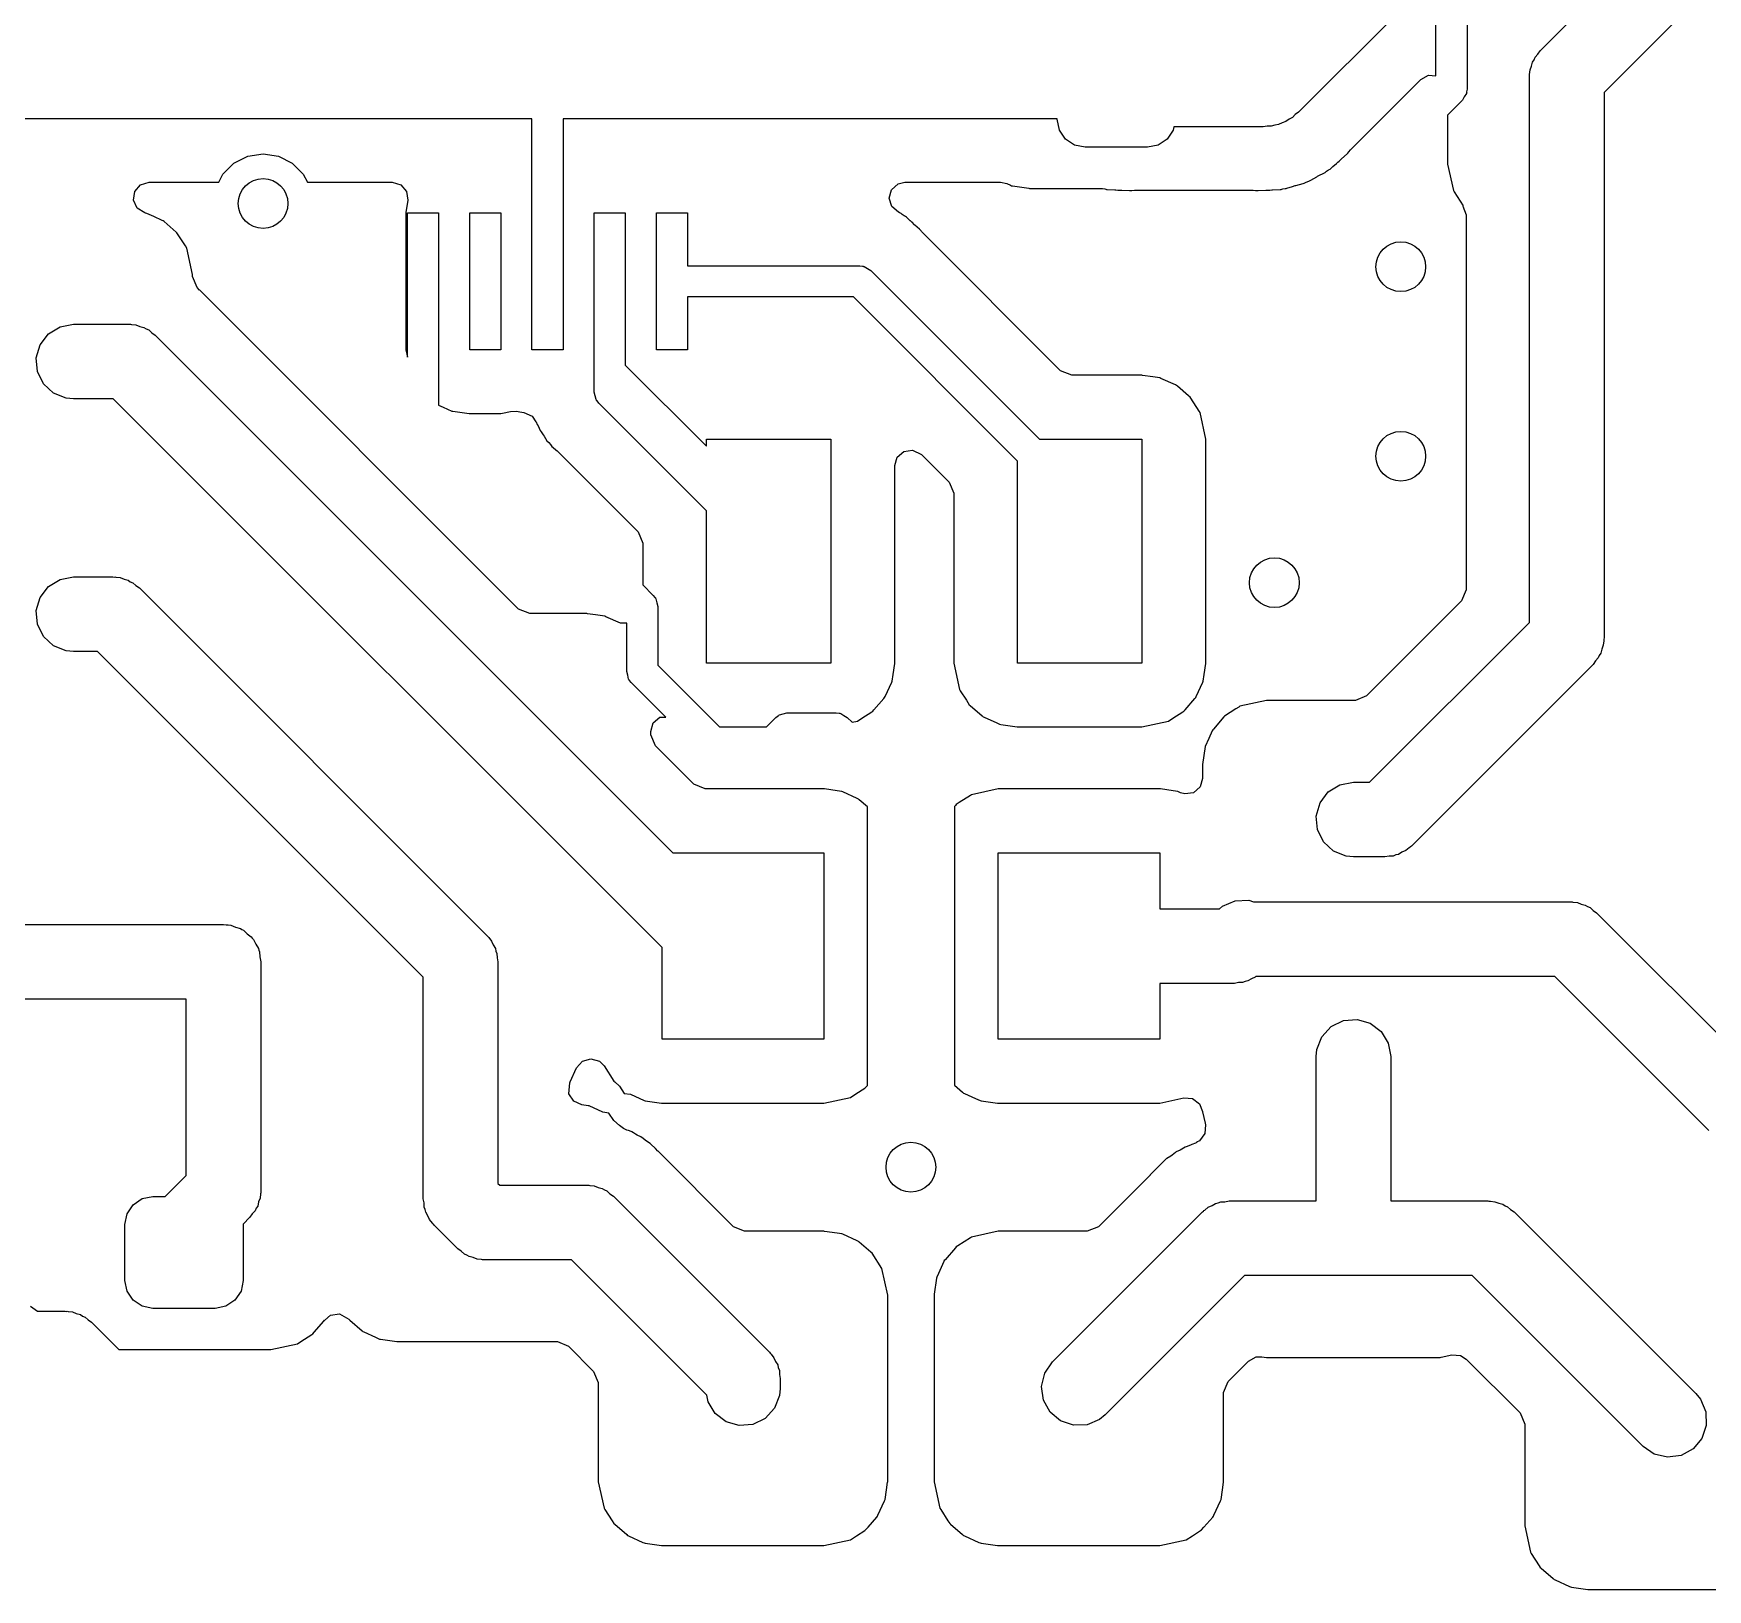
# Model space of a CAD drawing. Extents: x 0.02 to 3.58, y -2.35 to 1.97.
# Drawn here: x 2.687 to 3.217, y 0.441 to 0.934 of the extents above; entities that cross this region are included whole.
import ezdxf

# ---------------------------------------------------------------- set-up
doc = ezdxf.new("R2010")
doc.units = 0
doc.header["$MEASUREMENT"] = 0
doc.layers.add('BLACK', color=7, linetype='CONTINUOUS')

msp = doc.modelspace()

# ---------------------------------------------------------------- linework, layer by layer
at = {"layer": 'BLACK', "linetype": 'CONTINUOUS'}
for p, q in [((3.16415, 0.928352), (3.26415, 1.02835)), ((3.27739, 1.00819), (3.18431, 0.915108)), ((3.13112, 0.920428), (3.13112, 0.953544)), ((3.14096, 0.951505), (3.14096, 0.916201)), ((3.11864, 0.939868), (3.08763, 0.908864)), ((3.16252, 0.926311), (3.16341, 0.927272)), ((3.16341, 0.927272), (3.16415, 0.928352)), ((3.16078, 0.920882), (3.16091, 0.922294)), ((3.16091, 0.922294), (3.1614, 0.923511)), ((3.1614, 0.923511), (3.1617, 0.924785)), ((3.1617, 0.924785), (3.16219, 0.925503)), ((3.16219, 0.925503), (3.16252, 0.926311)), ((3.10405, 0.896974), (3.12633, 0.919256)), ((3.12633, 0.919256), (3.12879, 0.920595)), ((3.12879, 0.920595), (3.13112, 0.920428)), ((3.16069, 0.92), (3.16073, 0.920396)), ((3.16069, 0.747392), (3.16069, 0.92)), ((3.1607, 0.920577), (3.16078, 0.920882)), ((3.16073, 0.920396), (3.1607, 0.920577)), ((3.13952, 0.912721), (3.1348, 0.908001)), ((3.1401, 0.913785), (3.13952, 0.912721)), ((3.14076, 0.914803), (3.1401, 0.913785)), ((3.1408, 0.915055), (3.14076, 0.914803)), ((3.14085, 0.915153), (3.1408, 0.915055)), ((3.14096, 0.916201), (3.14084, 0.915334)), ((3.14084, 0.915334), (3.14085, 0.915153)), ((3.18431, 0.915108), (3.18431, 0.7425)), ((2.84508, 0.906752), (2.67902, 0.906752)), ((2.84508, 0.833701), (2.84508, 0.906752)), ((3.0113, 0.906752), (2.85492, 0.906752)), ((2.85492, 0.906752), (2.85492, 0.833701)), ((3.0113, 0.906654), (3.0113, 0.906752)), ((3.01197, 0.903264), (3.0113, 0.906654)), ((3.08365, 0.905968), (3.08247, 0.905585)), ((3.08465, 0.906697), (3.08365, 0.905968)), ((3.08575, 0.90726), (3.08465, 0.906697)), ((3.08663, 0.908136), (3.08575, 0.90726)), ((3.08763, 0.908864), (3.08663, 0.908136)), ((3.1348, 0.908001), (3.1348, 0.8925)), ((3.01389, 0.90039), (3.01197, 0.903264)), ((3.04803, 0.903264), (3.04611, 0.90039)), ((3.04822, 0.904252), (3.04803, 0.903264)), ((3.0765, 0.904252), (3.04822, 0.904252)), ((3.07772, 0.904446), (3.0765, 0.904252)), ((3.07896, 0.904446), (3.07772, 0.904446)), ((3.08014, 0.904829), (3.07896, 0.904446)), ((3.08136, 0.905023), (3.08014, 0.904829)), ((3.08247, 0.905585), (3.08136, 0.905023)), ((2.75513, 0.894977), (2.76, 0.895748)), ((2.76, 0.895748), (2.76487, 0.894977)), ((3.01677, 0.89847), (3.01389, 0.90039)), ((3.02016, 0.897795), (3.01677, 0.89847)), ((3.03984, 0.897795), (3.02016, 0.897795)), ((3.04323, 0.89847), (3.03984, 0.897795)), ((3.04611, 0.90039), (3.04323, 0.89847)), ((3.10122, 0.894135), (3.10303, 0.895761)), ((3.10303, 0.895761), (3.10322, 0.895935)), ((3.10303, 0.895761), (3.10303, 0.895761)), ((3.10322, 0.895935), (3.10355, 0.896382)), ((3.10355, 0.896382), (3.10405, 0.896974)), ((2.74726, 0.889256), (2.75074, 0.89274)), ((2.75074, 0.89274), (2.75513, 0.894977)), ((2.76487, 0.894977), (2.76926, 0.89274)), ((2.76926, 0.89274), (2.77274, 0.889256)), ((3.09608, 0.889838), (3.09629, 0.890001)), ((3.09629, 0.890001), (3.09651, 0.890186)), ((3.09629, 0.890001), (3.09629, 0.890001)), ((3.09651, 0.890186), (3.09716, 0.890627)), ((3.09716, 0.890627), (3.09764, 0.890904)), ((3.09764, 0.890904), (3.0985, 0.891679)), ((3.0985, 0.891679), (3.09964, 0.892706)), ((3.09964, 0.892706), (3.09983, 0.892875)), ((3.09983, 0.892875), (3.10007, 0.893062)), ((3.10007, 0.893062), (3.10046, 0.893384)), ((3.10046, 0.893384), (3.10104, 0.893956)), ((3.10104, 0.893956), (3.10122, 0.894135)), ((3.1348, 0.8925), (3.13663, 0.88411)), ((2.71944, 0.883832), (2.72127, 0.885945)), ((2.72127, 0.885945), (2.72395, 0.886732)), ((2.72395, 0.886732), (2.74597, 0.886732)), ((2.74597, 0.886732), (2.74726, 0.889256)), ((2.77274, 0.889256), (2.77403, 0.886732)), ((2.77403, 0.886732), (2.80087, 0.886732)), ((2.80087, 0.886732), (2.80355, 0.885945)), ((2.80355, 0.885945), (2.80538, 0.883832)), ((2.95883, 0.88437), (2.96091, 0.886242)), ((2.96091, 0.886242), (2.96306, 0.886732)), ((2.96306, 0.886732), (2.9933, 0.886732)), ((2.9933, 0.886732), (2.99536, 0.886284)), ((2.99536, 0.886284), (2.99649, 0.885769)), ((2.99649, 0.885769), (2.99649, 0.885769)), ((2.99649, 0.885769), (2.99681, 0.885621)), ((2.99681, 0.885621), (2.99716, 0.885571)), ((2.99716, 0.885571), (3.00232, 0.884828)), ((3.00232, 0.884828), (3.00233, 0.884828)), ((3.00233, 0.884828), (3.0025, 0.884803)), ((3.0025, 0.884803), (3.02494, 0.884803)), ((3.02494, 0.884803), (3.02545, 0.884776)), ((3.02545, 0.884776), (3.02557, 0.884763)), ((3.02557, 0.884763), (3.02634, 0.884622)), ((3.02634, 0.884622), (3.02662, 0.884546)), ((3.08237, 0.884546), (3.08266, 0.884622)), ((3.08266, 0.884622), (3.08342, 0.884763)), ((3.08342, 0.884763), (3.08371, 0.884794)), ((3.08371, 0.884794), (3.08372, 0.884794)), ((3.08372, 0.884794), (3.08397, 0.884821)), ((3.08397, 0.884821), (3.08575, 0.885398)), ((3.08575, 0.885398), (3.08653, 0.885653)), ((3.08653, 0.885653), (3.08678, 0.885727)), ((3.08678, 0.885727), (3.08913, 0.886357)), ((3.08913, 0.886357), (3.08938, 0.886424)), ((3.08913, 0.886357), (3.08913, 0.886357)), ((3.08938, 0.886424), (3.08962, 0.886542)), ((3.08962, 0.886542), (3.08988, 0.886676)), ((3.08988, 0.886676), (3.0906, 0.886973)), ((3.0906, 0.886973), (3.09088, 0.887064)), ((3.09088, 0.887064), (3.09112, 0.887145)), ((3.09088, 0.887064), (3.09088, 0.887064)), ((3.09112, 0.887145), (3.09153, 0.887382)), ((3.09153, 0.887382), (3.09346, 0.888491)), ((3.09346, 0.888491), (3.09368, 0.888615)), ((3.09368, 0.888615), (3.09608, 0.889838)), ((2.71904, 0.881066), (2.71944, 0.883832)), ((2.72021, 0.878523), (2.71904, 0.881066)), ((2.80578, 0.881066), (2.80522, 0.877183)), ((2.80538, 0.883832), (2.80578, 0.881066)), ((2.9581, 0.881672), (2.95883, 0.88437)), ((2.95894, 0.879007), (2.9581, 0.881672)), ((3.02662, 0.884546), (3.02662, 0.884546)), ((3.02662, 0.884546), (3.02687, 0.884478)), ((3.02687, 0.884478), (3.02713, 0.884465)), ((3.02713, 0.884465), (3.02713, 0.884465)), ((3.02713, 0.884465), (3.02956, 0.884337)), ((3.02956, 0.884337), (3.02982, 0.884317)), ((3.02982, 0.884317), (3.0305, 0.884246)), ((3.0305, 0.884246), (3.0305, 0.884246)), ((3.0305, 0.884246), (3.03063, 0.884232)), ((3.03063, 0.884232), (3.03144, 0.884232)), ((3.03144, 0.884232), (3.0317, 0.884225)), ((3.0317, 0.884225), (3.03412, 0.884098)), ((3.03412, 0.884098), (3.03412, 0.884098)), ((3.03412, 0.884098), (3.03438, 0.884085)), ((3.03438, 0.884085), (3.03493, 0.884171)), ((3.03493, 0.884171), (3.0357, 0.884232)), ((3.0357, 0.884232), (3.07329, 0.884232)), ((3.07329, 0.884232), (3.07407, 0.884171)), ((3.07407, 0.884171), (3.07461, 0.884085)), ((3.07461, 0.884085), (3.07487, 0.884098)), ((3.07487, 0.884098), (3.0773, 0.884225)), ((3.07487, 0.884098), (3.07487, 0.884098)), ((3.0773, 0.884225), (3.07756, 0.884232)), ((3.07756, 0.884232), (3.07837, 0.884232)), ((3.07837, 0.884232), (3.07861, 0.884258)), ((3.07861, 0.884258), (3.07917, 0.884317)), ((3.07917, 0.884317), (3.07943, 0.884337)), ((3.07943, 0.884337), (3.08186, 0.884465)), ((3.08186, 0.884465), (3.08212, 0.884478)), ((3.08186, 0.884465), (3.08186, 0.884465)), ((3.08212, 0.884478), (3.08237, 0.884546)), ((3.08237, 0.884546), (3.08237, 0.884546)), ((3.13663, 0.88411), (3.13687, 0.883736)), ((3.13687, 0.883736), (3.13687, 0.883736)), ((3.13687, 0.883736), (3.13974, 0.879274)), ((2.72256, 0.877012), (2.72021, 0.878523)), ((2.72284, 0.876929), (2.72256, 0.877012)), ((2.72319, 0.876879), (2.72284, 0.876929)), ((2.72546, 0.875842), (2.72319, 0.876879)), ((2.7281, 0.874638), (2.72546, 0.875842)), ((2.72842, 0.874491), (2.7281, 0.874638)), ((2.7281, 0.874638), (2.7281, 0.874638)), ((2.72869, 0.874258), (2.72842, 0.874491)), ((2.7325, 0.870959), (2.72869, 0.874258)), ((2.72869, 0.874258), (2.72869, 0.874258)), ((2.80522, 0.877183), (2.8052, 0.877008)), ((2.8052, 0.877008), (2.8052, 0.833701)), ((2.80522, 0.877183), (2.80522, 0.877183)), ((2.80571, 0.831348), (2.80571, 0.877008)), ((2.80571, 0.877008), (2.81555, 0.877008)), ((2.81555, 0.877008), (2.81555, 0.816218)), ((2.82539, 0.833701), (2.82539, 0.877008)), ((2.82539, 0.877008), (2.83524, 0.877008)), ((2.83524, 0.877008), (2.83524, 0.833701)), ((2.86476, 0.820315), (2.86476, 0.877008)), ((2.86476, 0.877008), (2.87461, 0.877008)), ((2.87461, 0.877008), (2.87461, 0.828889)), ((2.88445, 0.833701), (2.88445, 0.877008)), ((2.88445, 0.877008), (2.89429, 0.877008)), ((2.89429, 0.877008), (2.89429, 0.860276)), ((2.96109, 0.877219), (2.95894, 0.879007)), ((2.96133, 0.877115), (2.96109, 0.877219)), ((2.96162, 0.876991), (2.96133, 0.877115)), ((2.96133, 0.877115), (2.96133, 0.877115)), ((2.96186, 0.8768), (2.96162, 0.876991)), ((2.96224, 0.876503), (2.96186, 0.8768)), ((2.96186, 0.8768), (2.96186, 0.8768)), ((2.9629, 0.876076), (2.96224, 0.876503)), ((2.96332, 0.875842), (2.9629, 0.876076)), ((2.96332, 0.875841), (2.96332, 0.875842)), ((2.96359, 0.875691), (2.96332, 0.875841)), ((2.96481, 0.874553), (2.96359, 0.875691)), ((2.96486, 0.8745), (2.96481, 0.874553)), ((2.96522, 0.874196), (2.96486, 0.8745)), ((2.96535, 0.874092), (2.96522, 0.874196)), ((2.96615, 0.873292), (2.96535, 0.874092)), ((3.13974, 0.879274), (3.13963, 0.879207)), ((3.13963, 0.879207), (3.14067, 0.876424)), ((3.14067, 0.876424), (3.14067, 0.75774)), ((2.73276, 0.870726), (2.7325, 0.870959)), ((2.73296, 0.870428), (2.73276, 0.870726)), ((2.73541, 0.866608), (2.73296, 0.870428)), ((2.73296, 0.870428), (2.73296, 0.870428)), ((2.96626, 0.873184), (2.96615, 0.873292)), ((2.96766, 0.87187), (2.96626, 0.873184)), ((2.96819, 0.871378), (2.96766, 0.87187)), ((2.96835, 0.871126), (2.96819, 0.871378)), ((2.96864, 0.870808), (2.96835, 0.871126)), ((3.01236, 0.827083), (2.96864, 0.870808)), ((2.73587, 0.86589), (2.73541, 0.866608)), ((2.7377, 0.8575), (2.73587, 0.86589)), ((2.89429, 0.860276), (2.94882, 0.860276)), ((2.94882, 0.860276), (2.94969, 0.86015)), ((2.94969, 0.86015), (2.94987, 0.860163)), ((2.94987, 0.860163), (2.94996, 0.860109)), ((2.94996, 0.860109), (2.95022, 0.860073)), ((2.95022, 0.860073), (2.95123, 0.859415)), ((2.95123, 0.859415), (2.9523, 0.858834)), ((2.9523, 0.858834), (3.0057, 0.805433)), ((2.7377, 0.85689), (2.7377, 0.8575)), ((2.73911, 0.85342), (2.7377, 0.85689)), ((2.73993, 0.852589), (2.73911, 0.85342)), ((2.73996, 0.852552), (2.73993, 0.852589)), ((2.84087, 0.75165), (2.73996, 0.852552)), ((2.94678, 0.850433), (2.89429, 0.850433)), ((2.89429, 0.850433), (2.89429, 0.833701)), ((2.99874, 0.798473), (2.94678, 0.850433)), ((2.68945, 0.835307), (2.69207, 0.83875)), ((2.69207, 0.83875), (2.69575, 0.841019)), ((2.69575, 0.841019), (2.7, 0.841811)), ((2.7, 0.841811), (2.7175, 0.841811)), ((2.7175, 0.841811), (2.7179, 0.841772)), ((2.7179, 0.841772), (2.71808, 0.841797)), ((2.71808, 0.841797), (2.71838, 0.841725)), ((2.71838, 0.841725), (2.71979, 0.841586)), ((2.71979, 0.841586), (2.72101, 0.841101)), ((2.72101, 0.841101), (2.72229, 0.840798)), ((2.72229, 0.840798), (2.723, 0.840306)), ((2.723, 0.840306), (2.72381, 0.839983)), ((2.72381, 0.839983), (2.72477, 0.839093)), ((2.72477, 0.839093), (2.72585, 0.838352)), ((2.72585, 0.838352), (2.88968, 0.674528)), ((2.68825, 0.831153), (2.68945, 0.835307)), ((2.8052, 0.833701), (2.80571, 0.831348)), ((2.83524, 0.833701), (2.82539, 0.833701)), ((2.85492, 0.833701), (2.84508, 0.833701)), ((2.89429, 0.833701), (2.88445, 0.833701)), ((2.68862, 0.826844), (2.68825, 0.831153)), ((2.69052, 0.822958), (2.68862, 0.826844)), ((2.87461, 0.828889), (2.90031, 0.80318)), ((3.01587, 0.82563), (3.01236, 0.827083)), ((2.69369, 0.820017), (2.69052, 0.822958)), ((3.03811, 0.82563), (3.01587, 0.82563)), ((3.03829, 0.825605), (3.03811, 0.82563)), ((3.0415, 0.825142), (3.03829, 0.825605)), ((3.03829, 0.825605), (3.03829, 0.825605)), ((3.0438, 0.824812), (3.0415, 0.825142)), ((3.04412, 0.824664), (3.0438, 0.824812)), ((3.04871, 0.822571), (3.04412, 0.824664)), ((3.04903, 0.822424), (3.04871, 0.822571)), ((3.04871, 0.822571), (3.04871, 0.822571)), ((3.0493, 0.822191), (3.04903, 0.822424)), ((3.05282, 0.819137), (3.0493, 0.822191)), ((3.0493, 0.822191), (3.0493, 0.822191)), ((2.69771, 0.818414), (2.69369, 0.820017)), ((2.7, 0.818189), (2.69771, 0.818414)), ((2.71261, 0.818189), (2.7, 0.818189)), ((2.88626, 0.644537), (2.71261, 0.818189)), ((2.81555, 0.816218), (2.817, 0.815556)), ((2.86511, 0.819152), (2.86476, 0.820315)), ((2.86536, 0.817967), (2.86511, 0.819152)), ((2.86551, 0.817763), (2.86536, 0.817967)), ((2.86554, 0.817656), (2.86551, 0.817763)), ((2.86568, 0.817537), (2.86554, 0.817656)), ((2.86621, 0.816835), (2.86568, 0.817537)), ((2.90031, 0.782725), (2.86621, 0.816835)), ((3.05337, 0.818659), (3.05282, 0.819137)), ((3.05357, 0.818361), (3.05337, 0.818659)), ((3.05616, 0.814322), (3.05357, 0.818361)), ((3.05357, 0.818361), (3.05357, 0.818361)), ((2.817, 0.815556), (2.8197, 0.814322)), ((2.8197, 0.814322), (2.82005, 0.814272)), ((2.82005, 0.814272), (2.82522, 0.813529)), ((2.82522, 0.813529), (2.82522, 0.813529)), ((2.82522, 0.813529), (2.82539, 0.813504)), ((2.82539, 0.813504), (2.83524, 0.813504)), ((2.83524, 0.813504), (2.83576, 0.813619)), ((2.83576, 0.813619), (2.83828, 0.814166)), ((2.83828, 0.814166), (2.84004, 0.814229)), ((2.84004, 0.814229), (2.84188, 0.813964)), ((2.84188, 0.813964), (2.84255, 0.813867)), ((2.84255, 0.813867), (2.8451, 0.812706)), ((2.8451, 0.812706), (2.84628, 0.810862)), ((2.84628, 0.810862), (2.8464, 0.810918)), ((2.8464, 0.810918), (2.84653, 0.810631)), ((2.84653, 0.810631), (2.84661, 0.810332)), ((3.05648, 0.813823), (3.05616, 0.814322)), ((3.05831, 0.805433), (3.05648, 0.813823)), ((2.84661, 0.810332), (2.84677, 0.810063)), ((2.84677, 0.810063), (2.84702, 0.809645)), ((2.84702, 0.809645), (2.84736, 0.808946)), ((2.84736, 0.808946), (2.84766, 0.808205)), ((2.84766, 0.808205), (2.84801, 0.807717)), ((2.84801, 0.807717), (2.84868, 0.806796)), ((2.84868, 0.806796), (2.84894, 0.806406)), ((2.84894, 0.806406), (2.84982, 0.804908)), ((2.90031, 0.80318), (2.90031, 0.805433)), ((2.90031, 0.805433), (2.93969, 0.805433)), ((2.93969, 0.805433), (2.93969, 0.734567)), ((3.0057, 0.805433), (3.03811, 0.805433)), ((3.03811, 0.805433), (3.03811, 0.734567)), ((3.05831, 0.734567), (3.05831, 0.805433)), ((2.84982, 0.804908), (2.84984, 0.804891)), ((2.84984, 0.804891), (2.85039, 0.804337)), ((2.85039, 0.804337), (2.8509, 0.803745)), ((2.8509, 0.803745), (2.85136, 0.803107)), ((2.85136, 0.803107), (2.85177, 0.802766)), ((2.85177, 0.802766), (2.85269, 0.802007)), ((2.85269, 0.802007), (2.85304, 0.801693)), ((2.85304, 0.801693), (2.87867, 0.776063)), ((2.96067, 0.799725), (2.96278, 0.801556)), ((2.96278, 0.801556), (2.96555, 0.801954)), ((2.96555, 0.801954), (2.96835, 0.800551)), ((2.96835, 0.800551), (2.97709, 0.791811)), ((2.95988, 0.797044), (2.96067, 0.799725)), ((2.95988, 0.734567), (2.95988, 0.797044)), ((2.99874, 0.734567), (2.99874, 0.798473)), ((2.97709, 0.791811), (2.97854, 0.788303)), ((2.97854, 0.788303), (2.97854, 0.734567)), ((2.90031, 0.734567), (2.90031, 0.782725)), ((2.87867, 0.776063), (2.88012, 0.772555)), ((2.88012, 0.772555), (2.88012, 0.759342)), ((2.68945, 0.755307), (2.69207, 0.75875)), ((2.69207, 0.75875), (2.69575, 0.761019)), ((2.69575, 0.761019), (2.7, 0.761811)), ((2.7, 0.761811), (2.7125, 0.761811)), ((2.7125, 0.761811), (2.7129, 0.761772)), ((2.7129, 0.761772), (2.71308, 0.761797)), ((2.71308, 0.761797), (2.71338, 0.761725)), ((2.71338, 0.761725), (2.71479, 0.761586)), ((2.71479, 0.761586), (2.71601, 0.761101)), ((2.71601, 0.761101), (2.71729, 0.760798)), ((2.71729, 0.760798), (2.718, 0.760306)), ((2.718, 0.760306), (2.71881, 0.759983)), ((2.71881, 0.759983), (2.71977, 0.759093)), ((2.71977, 0.759093), (2.72085, 0.758352)), ((2.72085, 0.758352), (2.83085, 0.648352)), ((2.88012, 0.759342), (2.88348, 0.75598)), ((3.14067, 0.75774), (3.13922, 0.754232)), ((2.68825, 0.751153), (2.68945, 0.755307)), ((2.88348, 0.75598), (2.884, 0.755278)), ((2.884, 0.755278), (2.88414, 0.755159)), ((2.88414, 0.755159), (2.88417, 0.755052)), ((2.88417, 0.755052), (2.88432, 0.754848)), ((2.88432, 0.754848), (2.88458, 0.753663)), ((2.88458, 0.753663), (2.88492, 0.7525)), ((2.88492, 0.7525), (2.88492, 0.733889)), ((3.13922, 0.754232), (3.10913, 0.72415)), ((2.68862, 0.746844), (2.68825, 0.751153)), ((2.84437, 0.750197), (2.84087, 0.75165)), ((2.8625, 0.750197), (2.84437, 0.750197)), ((2.86267, 0.750172), (2.8625, 0.750197)), ((2.86268, 0.750172), (2.86267, 0.750172)), ((2.8652, 0.749809), (2.86268, 0.750172)), ((2.86819, 0.749379), (2.8652, 0.749809)), ((2.86851, 0.749231), (2.86819, 0.749379)), ((2.8731, 0.747138), (2.86851, 0.749231)), ((2.87508, 0.747138), (2.8731, 0.747138)), ((2.87508, 0.73185), (2.87508, 0.747138)), ((3.11011, 0.696811), (3.16069, 0.747392)), ((2.69052, 0.742958), (2.68862, 0.746844)), ((2.69369, 0.740017), (2.69052, 0.742958)), ((3.18422, 0.741618), (3.18409, 0.740206)), ((3.1843, 0.741923), (3.18422, 0.741618)), ((3.18431, 0.7425), (3.18427, 0.742104)), ((3.18427, 0.742104), (3.1843, 0.741923)), ((2.69771, 0.738414), (2.69369, 0.740017)), ((2.7, 0.738189), (2.69771, 0.738414)), ((2.70761, 0.738189), (2.7, 0.738189)), ((2.81069, 0.635108), (2.70761, 0.738189)), ((3.18281, 0.736997), (3.18248, 0.736189)), ((3.1833, 0.737715), (3.18281, 0.736997)), ((3.1836, 0.738989), (3.1833, 0.737715)), ((3.18409, 0.740206), (3.1836, 0.738989)), ((2.87542, 0.730687), (2.87508, 0.73185)), ((2.88492, 0.733889), (2.90444, 0.71437)), ((2.93969, 0.734567), (2.90031, 0.734567)), ((2.95936, 0.730945), (2.95986, 0.734392)), ((2.95986, 0.734392), (2.95988, 0.734567)), ((2.95986, 0.734392), (2.95986, 0.734392)), ((2.97854, 0.734567), (2.98037, 0.726177)), ((3.03811, 0.734567), (2.99874, 0.734567)), ((3.05779, 0.730945), (3.05828, 0.734392)), ((3.05828, 0.734392), (3.05831, 0.734567)), ((3.05828, 0.734392), (3.05828, 0.734392)), ((3.18085, 0.734148), (3.12335, 0.676648)), ((3.18159, 0.735228), (3.18085, 0.734148)), ((3.18248, 0.736189), (3.18159, 0.735228)), ((2.87568, 0.729502), (2.87542, 0.730687)), ((2.87583, 0.729298), (2.87568, 0.729502)), ((2.87586, 0.729192), (2.87583, 0.729298)), ((2.876, 0.729073), (2.87586, 0.729192)), ((2.87652, 0.72837), (2.876, 0.729073)), ((2.88746, 0.717429), (2.87652, 0.72837)), ((2.95682, 0.72397), (2.95892, 0.728554)), ((2.95892, 0.728554), (2.95906, 0.728877)), ((2.95906, 0.728877), (2.95936, 0.730945)), ((2.98037, 0.726177), (2.98061, 0.725803)), ((2.98061, 0.725803), (2.98061, 0.725803)), ((2.98061, 0.725803), (2.98255, 0.72278)), ((3.05525, 0.72397), (3.05734, 0.728554)), ((3.05734, 0.728554), (3.05749, 0.728877)), ((3.05749, 0.728877), (3.05779, 0.730945)), ((2.95331, 0.719764), (2.95644, 0.72338)), ((2.95644, 0.72338), (2.95668, 0.723648)), ((2.95644, 0.72338), (2.95644, 0.72338)), ((2.95668, 0.723648), (2.95682, 0.72397)), ((2.95682, 0.72397), (2.95682, 0.72397)), ((2.98255, 0.72278), (2.98348, 0.721341)), ((2.98348, 0.721341), (2.98374, 0.721108)), ((2.98374, 0.721108), (2.98374, 0.721108)), ((2.98374, 0.721108), (2.98755, 0.717809)), ((3.05174, 0.719764), (3.05487, 0.72338)), ((3.05487, 0.72338), (3.0551, 0.723648)), ((3.05487, 0.72338), (3.05487, 0.72338)), ((3.0551, 0.723648), (3.05525, 0.72397)), ((3.05525, 0.72397), (3.05525, 0.72397)), ((3.06874, 0.720632), (3.06781, 0.720039)), ((3.06911, 0.720872), (3.06874, 0.720632)), ((3.06874, 0.720632), (3.06874, 0.720632)), ((3.0775, 0.722697), (3.06911, 0.720872)), ((3.10563, 0.722697), (3.0775, 0.722697)), ((3.10913, 0.72415), (3.10563, 0.722697)), ((2.8827, 0.712917), (2.88348, 0.715599)), ((2.88348, 0.715599), (2.8856, 0.717429)), ((2.8856, 0.717429), (2.88746, 0.717429)), ((2.91926, 0.71437), (2.92227, 0.717377)), ((2.92227, 0.717377), (2.92297, 0.717902)), ((2.92297, 0.717902), (2.92309, 0.718039)), ((2.92309, 0.718039), (2.9232, 0.71807)), ((2.9232, 0.71807), (2.9234, 0.718223)), ((2.9234, 0.718223), (2.92458, 0.718478)), ((2.92458, 0.718478), (2.92575, 0.718819)), ((2.92575, 0.718819), (2.94138, 0.718819)), ((2.94138, 0.718819), (2.94225, 0.718693)), ((2.94225, 0.718693), (2.94243, 0.718706)), ((2.94243, 0.718706), (2.94252, 0.718653)), ((2.94252, 0.718653), (2.94278, 0.718616)), ((2.94278, 0.718616), (2.94379, 0.717959)), ((2.94379, 0.717959), (2.94486, 0.717377)), ((2.94486, 0.717377), (2.9464, 0.715832)), ((2.9464, 0.715832), (2.94808, 0.716195)), ((2.94808, 0.716195), (2.94946, 0.717087)), ((2.94946, 0.717087), (2.95261, 0.719111)), ((2.95261, 0.719111), (2.95291, 0.719303)), ((2.95261, 0.719111), (2.95261, 0.719111)), ((2.95291, 0.719303), (2.95331, 0.719764)), ((2.98755, 0.717809), (2.98755, 0.717809)), ((2.98755, 0.717809), (2.98782, 0.717576)), ((2.98782, 0.717576), (2.98814, 0.717429)), ((2.98814, 0.717429), (2.98814, 0.717429)), ((2.98814, 0.717429), (2.99215, 0.715599)), ((2.99215, 0.715599), (2.99305, 0.715188)), ((2.99305, 0.715188), (2.9934, 0.715138)), ((2.9934, 0.715138), (2.99857, 0.714395)), ((3.03811, 0.71437), (3.0465, 0.716195)), ((3.0465, 0.716195), (3.04789, 0.717087)), ((3.04789, 0.717087), (3.05104, 0.719111)), ((3.05104, 0.719111), (3.05134, 0.719303)), ((3.05104, 0.719111), (3.05104, 0.719111)), ((3.05134, 0.719303), (3.05174, 0.719764)), ((3.06404, 0.717496), (3.06074, 0.713687)), ((3.06427, 0.717764), (3.06404, 0.717496)), ((3.06404, 0.717496), (3.06404, 0.717496)), ((3.06781, 0.720039), (3.06427, 0.717764)), ((2.8827, 0.711873), (2.8827, 0.712917)), ((2.88415, 0.708366), (2.8827, 0.711873)), ((2.90444, 0.71437), (2.91926, 0.71437)), ((2.99857, 0.714395), (2.99857, 0.714395)), ((2.99857, 0.714395), (2.99874, 0.71437)), ((2.99874, 0.71437), (3.03811, 0.71437)), ((3.05928, 0.710723), (3.05812, 0.70819)), ((3.06036, 0.713097), (3.05928, 0.710723)), ((3.06051, 0.713419), (3.06036, 0.713097)), ((3.06036, 0.713097), (3.06036, 0.713097)), ((3.06074, 0.713687), (3.06051, 0.713419)), ((3.06074, 0.713687), (3.06074, 0.713687)), ((2.89634, 0.696177), (2.88415, 0.708366)), ((3.05812, 0.70819), (3.0573, 0.7025)), ((3.0573, 0.7025), (3.0573, 0.69803)), ((2.89985, 0.694724), (2.89634, 0.696177)), ((2.93744, 0.694724), (2.89985, 0.694724)), ((2.93762, 0.694699), (2.93744, 0.694724)), ((2.94169, 0.694114), (2.93762, 0.694699)), ((2.93762, 0.694699), (2.93762, 0.694699)), ((2.94313, 0.693906), (2.94169, 0.694114)), ((2.99256, 0.694724), (2.98417, 0.692899)), ((3.04374, 0.694724), (2.99256, 0.694724)), ((3.04392, 0.694699), (3.04374, 0.694724)), ((3.04799, 0.694114), (3.04392, 0.694699)), ((3.04392, 0.694699), (3.04392, 0.694699)), ((3.04943, 0.693906), (3.04799, 0.694114)), ((3.05652, 0.695348), (3.0544, 0.693517)), ((3.0573, 0.69803), (3.05652, 0.695348)), ((3.09707, 0.69375), (3.10075, 0.696019)), ((3.10075, 0.696019), (3.105, 0.696811)), ((3.105, 0.696811), (3.11011, 0.696811)), ((2.94345, 0.693759), (2.94313, 0.693906)), ((2.94804, 0.691666), (2.94345, 0.693759)), ((2.94836, 0.691518), (2.94804, 0.691666)), ((2.94804, 0.691666), (2.94804, 0.691666)), ((2.94863, 0.691286), (2.94836, 0.691518)), ((2.95122, 0.68904), (2.94863, 0.691286)), ((2.94863, 0.691286), (2.94863, 0.691286)), ((2.95122, 0.600847), (2.95122, 0.68904)), ((2.9791, 0.689523), (2.97878, 0.689153)), ((2.97878, 0.689153), (2.97878, 0.60096)), ((2.97933, 0.689791), (2.9791, 0.689523)), ((2.9791, 0.689523), (2.9791, 0.689523)), ((2.98026, 0.690389), (2.97933, 0.689791)), ((2.9838, 0.692659), (2.98026, 0.690389)), ((2.98417, 0.692899), (2.9838, 0.692659)), ((2.9838, 0.692659), (2.9838, 0.692659)), ((3.05028, 0.693517), (3.04943, 0.693906)), ((3.05164, 0.69312), (3.05028, 0.693517)), ((3.0544, 0.693517), (3.05164, 0.69312)), ((3.09325, 0.686153), (3.09445, 0.690307)), ((3.09445, 0.690307), (3.09707, 0.69375)), ((3.09362, 0.681844), (3.09325, 0.686153)), ((3.09552, 0.677958), (3.09362, 0.681844)), ((2.88968, 0.674528), (2.93744, 0.674528)), ((2.93744, 0.674528), (2.93744, 0.615472)), ((2.99256, 0.615472), (2.99256, 0.674528)), ((2.99256, 0.674528), (3.04374, 0.674528)), ((3.04374, 0.674528), (3.04374, 0.656811)), ((3.09869, 0.675017), (3.09552, 0.677958)), ((3.10271, 0.673414), (3.09869, 0.675017)), ((3.105, 0.673189), (3.10271, 0.673414)), ((3.115, 0.673189), (3.105, 0.673189)), ((3.11629, 0.673429), (3.115, 0.673189)), ((3.1176, 0.673478), (3.11629, 0.673429)), ((3.1184, 0.673822), (3.1176, 0.673478)), ((3.11925, 0.673981), (3.1184, 0.673822)), ((3.12037, 0.674668), (3.11925, 0.673981)), ((3.12157, 0.675185), (3.12037, 0.674668)), ((3.12267, 0.676086), (3.12157, 0.675185)), ((3.12293, 0.67625), (3.12267, 0.676086)), ((3.12304, 0.676396), (3.12293, 0.67625)), ((3.12335, 0.676648), (3.12304, 0.676396)), ((3.06261, 0.656811), (3.06361, 0.65763)), ((3.06361, 0.65763), (3.06758, 0.659337)), ((3.06758, 0.659337), (3.0719, 0.659499)), ((3.0719, 0.659499), (3.07337, 0.658996)), ((3.07337, 0.658996), (3.1736, 0.658996)), ((3.1736, 0.658996), (3.174, 0.658957)), ((3.174, 0.658957), (3.17418, 0.658982)), ((3.17418, 0.658982), (3.17448, 0.65891)), ((3.17448, 0.65891), (3.1759, 0.658771)), ((3.1759, 0.658771), (3.17711, 0.658286)), ((3.17711, 0.658286), (3.17839, 0.657983)), ((3.17839, 0.657983), (3.17911, 0.657491)), ((3.17911, 0.657491), (3.17991, 0.657169)), ((3.17991, 0.657169), (3.18087, 0.656278)), ((2.67989, 0.651811), (2.7475, 0.651811)), ((2.7475, 0.651811), (2.74835, 0.651728)), ((2.74835, 0.651728), (2.74865, 0.651755)), ((2.74865, 0.651755), (2.74895, 0.651669)), ((2.74895, 0.651669), (2.74979, 0.651586)), ((2.74979, 0.651586), (2.75128, 0.650995)), ((3.04374, 0.656811), (3.06261, 0.656811)), ((3.18087, 0.656278), (3.18195, 0.655537)), ((3.18195, 0.655537), (3.23068, 0.606811)), ((2.75128, 0.650995), (2.75281, 0.650552)), ((2.75281, 0.650552), (2.75327, 0.650199)), ((2.75327, 0.650199), (2.75381, 0.649983)), ((2.75381, 0.649983), (2.75498, 0.648899)), ((2.75498, 0.648899), (2.75625, 0.647934)), ((2.75625, 0.647934), (2.75656, 0.647438)), ((2.75656, 0.647438), (2.75698, 0.647042)), ((2.75698, 0.647042), (2.75768, 0.645609)), ((2.83085, 0.648352), (2.8311, 0.648044)), ((2.8311, 0.648044), (2.83125, 0.647934)), ((2.83125, 0.647934), (2.83141, 0.647667)), ((2.83141, 0.647667), (2.83231, 0.64657)), ((2.83231, 0.64657), (2.83283, 0.645367)), ((2.75768, 0.645609), (2.75852, 0.644252)), ((2.75852, 0.644252), (2.75863, 0.643679)), ((2.75863, 0.643679), (2.75888, 0.643156)), ((2.75888, 0.643156), (2.75902, 0.641568)), ((2.75902, 0.641568), (2.75931, 0.64)), ((2.83283, 0.645367), (2.83352, 0.644252)), ((2.83352, 0.644252), (2.83368, 0.643396)), ((2.83368, 0.643396), (2.83402, 0.642597)), ((2.83402, 0.642597), (2.83407, 0.641288)), ((2.83407, 0.641288), (2.83431, 0.64)), ((2.88626, 0.615472), (2.88626, 0.644537)), ((2.75931, 0.64), (2.75931, 0.5675)), ((2.83431, 0.64), (2.83431, 0.569892)), ((2.81069, 0.565), (2.81069, 0.635108)), ((3.06736, 0.633189), (3.04374, 0.633189)), ((3.04374, 0.633189), (3.04374, 0.615472)), ((3.06865, 0.633429), (3.06736, 0.633189)), ((3.06996, 0.633478), (3.06865, 0.633429)), ((3.07076, 0.633822), (3.06996, 0.633478)), ((3.07161, 0.633981), (3.07076, 0.633822)), ((3.07273, 0.634668), (3.07161, 0.633981)), ((3.07393, 0.635185), (3.07273, 0.634668)), ((3.07416, 0.635374), (3.07393, 0.635185)), ((3.16871, 0.635374), (3.07416, 0.635374)), ((3.21744, 0.586648), (3.16871, 0.635374)), ((2.73569, 0.628189), (2.675, 0.628189)), ((2.73569, 0.572392), (2.73569, 0.628189)), ((3.09796, 0.619482), (3.10184, 0.621381)), ((3.10184, 0.621381), (3.10615, 0.621755)), ((3.10615, 0.621755), (3.11031, 0.620552)), ((3.11031, 0.620552), (3.11375, 0.617934)), ((2.93744, 0.615472), (2.88626, 0.615472)), ((3.04374, 0.615472), (2.99256, 0.615472)), ((3.09341, 0.612294), (3.09502, 0.616311)), ((3.09502, 0.616311), (3.09796, 0.619482)), ((3.11375, 0.617934), (3.11602, 0.614252)), ((2.86104, 0.608558), (2.86372, 0.609346)), ((2.86372, 0.609346), (2.86641, 0.608558)), ((3.09319, 0.61), (3.09341, 0.612294)), ((3.09319, 0.564311), (3.09319, 0.61)), ((3.11602, 0.614252), (3.11681, 0.61)), ((3.11681, 0.61), (3.11681, 0.564311)), ((2.85719, 0.602014), (2.85921, 0.606446)), ((2.85921, 0.606446), (2.86104, 0.608558)), ((2.86641, 0.608558), (2.8679, 0.607067)), ((2.8679, 0.607067), (2.871, 0.602246)), ((2.85679, 0.598228), (2.85704, 0.601687)), ((2.85704, 0.601687), (2.85719, 0.602014)), ((2.871, 0.602246), (2.87126, 0.602014)), ((2.87126, 0.602014), (2.87126, 0.602014)), ((2.87126, 0.602014), (2.87282, 0.600668)), ((2.87282, 0.600668), (2.87431, 0.598345)), ((2.94759, 0.598228), (2.95037, 0.600017)), ((2.95037, 0.600017), (2.95067, 0.600209)), ((2.95037, 0.600017), (2.95037, 0.600017)), ((2.95067, 0.600209), (2.95107, 0.600668)), ((2.95107, 0.600668), (2.95122, 0.600847)), ((2.97878, 0.60096), (2.98137, 0.598714)), ((2.98137, 0.598714), (2.98137, 0.598714)), ((2.98137, 0.598714), (2.98164, 0.598482)), ((2.8583, 0.595877), (2.85679, 0.598228)), ((2.86085, 0.594716), (2.8583, 0.595877)), ((2.86284, 0.594429), (2.86085, 0.594716)), ((2.86319, 0.594379), (2.86284, 0.594429)), ((2.86284, 0.594429), (2.86284, 0.594429)), ((2.86751, 0.592407), (2.86319, 0.594379)), ((2.87431, 0.598345), (2.87625, 0.598066)), ((2.87625, 0.598066), (2.88057, 0.596094)), ((2.88057, 0.596094), (2.88092, 0.596043)), ((2.88092, 0.596043), (2.88608, 0.595301)), ((2.88608, 0.595301), (2.88608, 0.595301)), ((2.88608, 0.595301), (2.88626, 0.595276)), ((2.88626, 0.595276), (2.93744, 0.595276)), ((2.93744, 0.595276), (2.94583, 0.597101)), ((2.94583, 0.597101), (2.94759, 0.598228)), ((2.98164, 0.598482), (2.98196, 0.598334)), ((2.98196, 0.598334), (2.98196, 0.598334)), ((2.98196, 0.598334), (2.98548, 0.596728)), ((2.98548, 0.596728), (2.98687, 0.596094)), ((2.98687, 0.596094), (2.98722, 0.596043)), ((2.98722, 0.596043), (2.99238, 0.595301)), ((2.99238, 0.595301), (2.99238, 0.595301)), ((2.99238, 0.595301), (2.99256, 0.595276)), ((2.99256, 0.595276), (3.04374, 0.595276)), ((3.04374, 0.595276), (3.05133, 0.596927)), ((3.05133, 0.596927), (3.05412, 0.596728)), ((3.05412, 0.596728), (3.05636, 0.595053)), ((3.05636, 0.595053), (3.0573, 0.592653)), ((2.86945, 0.592128), (2.86751, 0.592407)), ((2.87094, 0.589804), (2.86945, 0.592128)), ((2.87276, 0.588226), (2.87094, 0.589804)), ((2.87278, 0.588246), (2.87276, 0.588226)), ((2.87407, 0.587259), (2.87278, 0.588246)), ((3.0573, 0.592653), (3.0573, 0.5925)), ((3.0573, 0.5925), (3.05807, 0.588964)), ((3.05819, 0.588408), (3.05799, 0.58562)), ((3.05807, 0.588964), (3.05819, 0.588408)), ((2.87467, 0.586967), (2.87407, 0.587259)), ((2.87514, 0.586771), (2.87467, 0.586967)), ((2.87567, 0.586577), (2.87514, 0.586771)), ((2.87648, 0.586282), (2.87567, 0.586577)), ((2.87674, 0.586187), (2.87648, 0.586282)), ((2.87648, 0.586282), (2.87648, 0.586282)), ((2.87721, 0.585886), (2.87674, 0.586187)), ((2.87785, 0.585472), (2.87721, 0.585886)), ((2.87838, 0.585176), (2.87785, 0.585472)), ((2.87957, 0.584601), (2.87838, 0.585176)), ((2.88028, 0.584035), (2.87957, 0.584601)), ((2.8809, 0.583537), (2.88028, 0.584035)), ((2.88131, 0.583244), (2.8809, 0.583537)), ((2.88251, 0.58247), (2.88131, 0.583244)), ((3.05543, 0.582855), (3.055, 0.582653)), ((3.05632, 0.583382), (3.05541, 0.582905)), ((3.05541, 0.582905), (3.05543, 0.582855)), ((3.05799, 0.58562), (3.05632, 0.583382)), ((2.88274, 0.58232), (2.88251, 0.58247)), ((2.88251, 0.58247), (2.88251, 0.58247)), ((2.88414, 0.58089), (2.88274, 0.58232)), ((2.88493, 0.580087), (2.88414, 0.58089)), ((2.88497, 0.58005), (2.88493, 0.580087)), ((2.90884, 0.556177), (2.88497, 0.58005)), ((3.04556, 0.577404), (3.04465, 0.576501)), ((3.04576, 0.5776), (3.04556, 0.577404)), ((3.04556, 0.577404), (3.04556, 0.577404)), ((3.04599, 0.577747), (3.04576, 0.5776)), ((3.0472, 0.578504), (3.04599, 0.577747)), ((3.04599, 0.577747), (3.04599, 0.577747)), ((3.04761, 0.578791), (3.0472, 0.578504)), ((3.04874, 0.579667), (3.04761, 0.578791)), ((3.04896, 0.579837), (3.04874, 0.579667)), ((3.04874, 0.579667), (3.04874, 0.579667)), ((3.05016, 0.580395), (3.04896, 0.579837)), ((3.05069, 0.580684), (3.05016, 0.580395)), ((3.05181, 0.581384), (3.05069, 0.580684)), ((3.05207, 0.581475), (3.05181, 0.581384)), ((3.05342, 0.581945), (3.05207, 0.581475)), ((3.05207, 0.581475), (3.05207, 0.581475)), ((3.05389, 0.582134), (3.05342, 0.581945)), ((3.055, 0.582653), (3.05389, 0.582134)), ((2.72903, 0.565728), (2.73569, 0.572392)), ((3.04065, 0.572513), (3.03179, 0.563657)), ((3.04067, 0.572539), (3.04065, 0.572513)), ((3.04069, 0.572569), (3.04067, 0.572539)), ((3.04126, 0.573134), (3.04069, 0.572569)), ((3.04262, 0.574482), (3.04126, 0.573134)), ((3.04263, 0.574495), (3.04262, 0.574482)), ((3.04454, 0.576408), (3.04263, 0.574495)), ((3.04459, 0.576443), (3.04454, 0.576408)), ((3.04465, 0.576501), (3.04459, 0.576443)), ((2.7593, 0.566923), (2.75922, 0.566618)), ((2.75931, 0.5675), (2.75927, 0.567104)), ((2.75927, 0.567104), (2.7593, 0.566923)), ((2.83431, 0.569892), (2.83489, 0.569311)), ((2.83489, 0.569311), (2.8625, 0.569311)), ((2.8625, 0.569311), (2.8629, 0.569272)), ((2.8629, 0.569272), (2.86308, 0.569297)), ((2.86308, 0.569297), (2.86338, 0.569225)), ((2.86338, 0.569225), (2.86479, 0.569086)), ((2.86479, 0.569086), (2.86601, 0.568601)), ((2.86601, 0.568601), (2.86729, 0.568298)), ((2.86729, 0.568298), (2.868, 0.567806)), ((2.868, 0.567806), (2.86881, 0.567483)), ((2.86881, 0.567483), (2.86977, 0.566593)), ((2.71697, 0.56026), (2.71889, 0.563134)), ((2.71889, 0.563134), (2.72177, 0.565054)), ((2.72177, 0.565054), (2.72516, 0.565728)), ((2.72516, 0.565728), (2.72903, 0.565728)), ((2.75781, 0.561997), (2.75748, 0.561189)), ((2.7583, 0.562715), (2.75781, 0.561997)), ((2.7586, 0.563989), (2.7583, 0.562715)), ((2.75909, 0.565206), (2.7586, 0.563989)), ((2.75922, 0.566618), (2.75909, 0.565206)), ((2.81093, 0.563712), (2.81069, 0.565)), ((2.81098, 0.562403), (2.81093, 0.563712)), ((2.81132, 0.561604), (2.81098, 0.562403)), ((2.81148, 0.560748), (2.81132, 0.561604)), ((2.86977, 0.566593), (2.87085, 0.565852)), ((2.87085, 0.565852), (2.9202, 0.516501)), ((3.03179, 0.563657), (3.02431, 0.556177)), ((3.05798, 0.561414), (3.05908, 0.562315)), ((3.05908, 0.562315), (3.06028, 0.562832)), ((3.06028, 0.562832), (3.0614, 0.563519)), ((3.0614, 0.563519), (3.06225, 0.563678)), ((3.06225, 0.563678), (3.06305, 0.564022)), ((3.06305, 0.564022), (3.06436, 0.564071)), ((3.06436, 0.564071), (3.06565, 0.564311)), ((3.06565, 0.564311), (3.09319, 0.564311)), ((3.11681, 0.564311), (3.1475, 0.564311)), ((3.1475, 0.564311), (3.1479, 0.564272)), ((3.1479, 0.564272), (3.14808, 0.564297)), ((3.14808, 0.564297), (3.14838, 0.564225)), ((3.14838, 0.564225), (3.14979, 0.564086)), ((3.14979, 0.564086), (3.15101, 0.563601)), ((3.15101, 0.563601), (3.15229, 0.563298)), ((3.15229, 0.563298), (3.153, 0.562806)), ((3.153, 0.562806), (3.15381, 0.562483)), ((3.15381, 0.562483), (3.15477, 0.561593)), ((3.15477, 0.561593), (3.15585, 0.560852)), ((2.7163, 0.55687), (2.71697, 0.56026)), ((2.7163, 0.539154), (2.7163, 0.55687)), ((2.75585, 0.559148), (2.75368, 0.556976)), ((2.75368, 0.556976), (2.7537, 0.55687)), ((2.7537, 0.55687), (2.7537, 0.539154)), ((2.75659, 0.560228), (2.75585, 0.559148)), ((2.75748, 0.561189), (2.75659, 0.560228)), ((2.81217, 0.559633), (2.81148, 0.560748)), ((2.81269, 0.55843), (2.81217, 0.559633)), ((2.81359, 0.557333), (2.81269, 0.55843)), ((2.81375, 0.557066), (2.81359, 0.557333)), ((2.8139, 0.556956), (2.81375, 0.557066)), ((2.81415, 0.556648), (2.8139, 0.556956)), ((2.82165, 0.549148), (2.81415, 0.556648)), ((3.0098, 0.513352), (3.0573, 0.560852)), ((3.0573, 0.560852), (3.05761, 0.561104)), ((3.05761, 0.561104), (3.05772, 0.56125)), ((3.05772, 0.56125), (3.05798, 0.561414)), ((3.15585, 0.560852), (3.21335, 0.503352)), ((2.91235, 0.554724), (2.90884, 0.556177)), ((2.93744, 0.554724), (2.91235, 0.554724)), ((2.93762, 0.554699), (2.93744, 0.554724)), ((2.94169, 0.554114), (2.93762, 0.554699)), ((2.93762, 0.554699), (2.93762, 0.554699)), ((2.94313, 0.553906), (2.94169, 0.554114)), ((2.94345, 0.553759), (2.94313, 0.553906)), ((2.94804, 0.551666), (2.94345, 0.553759)), ((2.94836, 0.551518), (2.94804, 0.551666)), ((2.94804, 0.551666), (2.94804, 0.551666)), ((2.94863, 0.551286), (2.94836, 0.551518)), ((2.95228, 0.548119), (2.94863, 0.551286)), ((2.94863, 0.551286), (2.94863, 0.551286)), ((2.9838, 0.552659), (2.97984, 0.550114)), ((2.98417, 0.552899), (2.9838, 0.552659)), ((2.9838, 0.552659), (2.9838, 0.552659)), ((2.99256, 0.554724), (2.98417, 0.552899)), ((3.0208, 0.554724), (2.99256, 0.554724)), ((3.02431, 0.556177), (3.0208, 0.554724)), ((2.82273, 0.548407), (2.82165, 0.549148)), ((2.82369, 0.547517), (2.82273, 0.548407)), ((2.8245, 0.547194), (2.82369, 0.547517)), ((2.82521, 0.546702), (2.8245, 0.547194)), ((2.82649, 0.546399), (2.82521, 0.546702)), ((2.82771, 0.545914), (2.82649, 0.546399)), ((2.82912, 0.545775), (2.82771, 0.545914)), ((2.82942, 0.545703), (2.82912, 0.545775)), ((2.8296, 0.545728), (2.82942, 0.545703)), ((2.83, 0.545689), (2.8296, 0.545728)), ((2.85761, 0.545689), (2.83, 0.545689)), ((2.90044, 0.502858), (2.85761, 0.545689)), ((2.9527, 0.547754), (2.95228, 0.548119)), ((2.95581, 0.542918), (2.9527, 0.547754)), ((2.9758, 0.545715), (2.97557, 0.545447)), ((2.9791, 0.549523), (2.9758, 0.545715)), ((2.9758, 0.545715), (2.9758, 0.545715)), ((2.97933, 0.549791), (2.9791, 0.549523)), ((2.9791, 0.549523), (2.9791, 0.549523)), ((2.97984, 0.550114), (2.97933, 0.549791)), ((2.95764, 0.534528), (2.95581, 0.542918)), ((2.97369, 0.541339), (2.97318, 0.540218)), ((2.97542, 0.545124), (2.97369, 0.541339)), ((2.97557, 0.545447), (2.97542, 0.545124)), ((2.97542, 0.545124), (2.97542, 0.545124)), ((3.07054, 0.540689), (3.0265, 0.496648)), ((3.14261, 0.540689), (3.07054, 0.540689)), ((3.19665, 0.486648), (3.14261, 0.540689)), ((2.71697, 0.535764), (2.7163, 0.539154)), ((2.71889, 0.53289), (2.71697, 0.535764)), ((2.75303, 0.535764), (2.75111, 0.53289)), ((2.7537, 0.539154), (2.75303, 0.535764)), ((2.97313, 0.539867), (2.9724, 0.534788)), ((2.97318, 0.540218), (2.97313, 0.539867)), ((2.68646, 0.531018), (2.68861, 0.529409)), ((2.72177, 0.53097), (2.71889, 0.53289)), ((2.72516, 0.530295), (2.72177, 0.53097)), ((2.74484, 0.530295), (2.72516, 0.530295)), ((2.74823, 0.53097), (2.74484, 0.530295)), ((2.75111, 0.53289), (2.74823, 0.53097)), ((2.95764, 0.475472), (2.95764, 0.534528)), ((2.9724, 0.534788), (2.97236, 0.534528)), ((2.97236, 0.534528), (2.97236, 0.475472)), ((2.68861, 0.529409), (2.6974, 0.529409)), ((2.6974, 0.529409), (2.6978, 0.529371)), ((2.6978, 0.529371), (2.69798, 0.529395)), ((2.69798, 0.529395), (2.69828, 0.529323)), ((2.69828, 0.529323), (2.6997, 0.529185)), ((2.6997, 0.529185), (2.70091, 0.528699)), ((2.70091, 0.528699), (2.70219, 0.528397)), ((2.70219, 0.528397), (2.7029, 0.527904)), ((2.7029, 0.527904), (2.70371, 0.527582)), ((2.70371, 0.527582), (2.70467, 0.526691)), ((2.70467, 0.526691), (2.70575, 0.52595)), ((2.70575, 0.52595), (2.7144, 0.517303)), ((2.77619, 0.522776), (2.77926, 0.526313)), ((2.77926, 0.526313), (2.77949, 0.526581)), ((2.77926, 0.526313), (2.77926, 0.526313)), ((2.77949, 0.526581), (2.77952, 0.526552)), ((2.77952, 0.526552), (2.78138, 0.528164)), ((2.78138, 0.528164), (2.78415, 0.528562)), ((2.78415, 0.528562), (2.78713, 0.526932)), ((2.78713, 0.526932), (2.78724, 0.526774)), ((2.78724, 0.526774), (2.7875, 0.526542)), ((2.7875, 0.526542), (2.7875, 0.526541)), ((2.7875, 0.526541), (2.79131, 0.523242)), ((2.7625, 0.517303), (2.77089, 0.519128)), ((2.77089, 0.519128), (2.77194, 0.519803)), ((2.77194, 0.519803), (2.77543, 0.522044)), ((2.77543, 0.522044), (2.77573, 0.522236)), ((2.77543, 0.522044), (2.77543, 0.522044)), ((2.77573, 0.522236), (2.77619, 0.522776)), ((2.79131, 0.523242), (2.79131, 0.523242)), ((2.79131, 0.523242), (2.79158, 0.523009)), ((2.79158, 0.523009), (2.7919, 0.522862)), ((2.7919, 0.522862), (2.7919, 0.522862)), ((2.7919, 0.522862), (2.79559, 0.521179)), ((2.79559, 0.521179), (2.79681, 0.520621)), ((2.79681, 0.520621), (2.79716, 0.520571)), ((2.79716, 0.520571), (2.80232, 0.519828)), ((2.80232, 0.519828), (2.80233, 0.519828)), ((2.80233, 0.519828), (2.8025, 0.519803)), ((2.8025, 0.519803), (2.85313, 0.519803)), ((2.85313, 0.519803), (2.85663, 0.51835)), ((2.7144, 0.517303), (2.7625, 0.517303)), ((2.85663, 0.51835), (2.86461, 0.510374)), ((2.9202, 0.516501), (2.92045, 0.516194)), ((2.92045, 0.516194), (2.9206, 0.516083)), ((2.9206, 0.516083), (2.92076, 0.515817)), ((2.92076, 0.515817), (2.92167, 0.51472)), ((2.92167, 0.51472), (2.92218, 0.513516)), ((3.07178, 0.513617), (3.07424, 0.514957)), ((3.07424, 0.514957), (3.076, 0.515019)), ((3.076, 0.515019), (3.0775, 0.514803)), ((3.0775, 0.514803), (3.1325, 0.514803)), ((3.1325, 0.514803), (3.13276, 0.51486)), ((3.13276, 0.51486), (3.13616, 0.5156)), ((3.13276, 0.51486), (3.13276, 0.51486)), ((3.13616, 0.5156), (3.13895, 0.5154)), ((3.13895, 0.5154), (3.14072, 0.51426)), ((3.14072, 0.51426), (3.15776, 0.497225)), ((2.86461, 0.510374), (2.86606, 0.506867)), ((2.92218, 0.513516), (2.92287, 0.512402)), ((2.92287, 0.512402), (2.92303, 0.511546)), ((2.92303, 0.511546), (2.92337, 0.510746)), ((2.92337, 0.510746), (2.92342, 0.509437)), ((2.92342, 0.509437), (2.92366, 0.50815)), ((3.00635, 0.505577), (3.00735, 0.509785)), ((3.00735, 0.509785), (3.0098, 0.513352)), ((3.06539, 0.507225), (3.07178, 0.513617)), ((2.86606, 0.506867), (2.86606, 0.475472)), ((2.92366, 0.505), (2.92344, 0.502706)), ((2.92366, 0.50815), (2.92366, 0.505)), ((3.00694, 0.501291), (3.00635, 0.505577)), ((3.06394, 0.503717), (3.06539, 0.507225)), ((3.06394, 0.475472), (3.06394, 0.503717)), ((3.21335, 0.503352), (3.21481, 0.50157)), ((2.90083, 0.500748), (2.90044, 0.502858)), ((2.9031, 0.497066), (2.90083, 0.500748)), ((2.92183, 0.498689), (2.91889, 0.495518)), ((2.92344, 0.502706), (2.92183, 0.498689)), ((3.00902, 0.497503), (3.00694, 0.501291)), ((3.21481, 0.50157), (3.21652, 0.497597)), ((2.90654, 0.494448), (2.9031, 0.497066)), ((2.9107, 0.493245), (2.90654, 0.494448)), ((2.91501, 0.493619), (2.9107, 0.493245)), ((2.91889, 0.495518), (2.91501, 0.493619)), ((3.01233, 0.49472), (3.00902, 0.497503)), ((3.01642, 0.493316), (3.01233, 0.49472)), ((3.02075, 0.493478), (3.01642, 0.493316)), ((3.02472, 0.495185), (3.02075, 0.493478)), ((3.0265, 0.496648), (3.02472, 0.495185)), ((3.15776, 0.497225), (3.15921, 0.493717)), ((3.15921, 0.493717), (3.15921, 0.461535)), ((3.21668, 0.493275), (3.21528, 0.489184)), ((3.21652, 0.497597), (3.21668, 0.493275)), ((3.21528, 0.489184), (3.2125, 0.485873)), ((3.20021, 0.484202), (3.19665, 0.486648)), ((3.20442, 0.483203), (3.20021, 0.484202)), ((3.20871, 0.483786), (3.20442, 0.483203)), ((3.2125, 0.485873), (3.20871, 0.483786)), ((2.86606, 0.475472), (2.86789, 0.467082)), ((2.95682, 0.469782), (2.95726, 0.47287)), ((2.95726, 0.47287), (2.95761, 0.475297)), ((2.95761, 0.475298), (2.95764, 0.475472)), ((2.95761, 0.475297), (2.95761, 0.475298)), ((2.97236, 0.475472), (2.97419, 0.467082)), ((3.06312, 0.469782), (3.06356, 0.47287)), ((3.06356, 0.47287), (3.06391, 0.475297)), ((3.06391, 0.475298), (3.06394, 0.475472)), ((3.06391, 0.475297), (3.06391, 0.475298)), ((2.86789, 0.467082), (2.86813, 0.466709)), ((2.86813, 0.466709), (2.86813, 0.466709)), ((2.86813, 0.466709), (2.87043, 0.463128)), ((2.95458, 0.464876), (2.95667, 0.46946)), ((2.95667, 0.46946), (2.95682, 0.469782)), ((2.97419, 0.467082), (2.97443, 0.466709)), ((2.97443, 0.466709), (2.97443, 0.466709)), ((2.97443, 0.466709), (2.97673, 0.463128)), ((3.06088, 0.464876), (3.06297, 0.46946)), ((3.06297, 0.46946), (3.06312, 0.469782)), ((2.87043, 0.463128), (2.871, 0.462246)), ((2.871, 0.462246), (2.87126, 0.462014)), ((2.87126, 0.462014), (2.87126, 0.462014)), ((2.87126, 0.462014), (2.87507, 0.458714)), ((2.95067, 0.460209), (2.95143, 0.461088)), ((2.95143, 0.461088), (2.9542, 0.464285)), ((2.9542, 0.464285), (2.95443, 0.464553)), ((2.9542, 0.464285), (2.9542, 0.464285)), ((2.95443, 0.464553), (2.95458, 0.464876)), ((2.95458, 0.464876), (2.95458, 0.464876)), ((2.97673, 0.463128), (2.9773, 0.462246)), ((2.9773, 0.462246), (2.97756, 0.462014)), ((2.97756, 0.462014), (2.97756, 0.462014)), ((2.97756, 0.462014), (2.98137, 0.458714)), ((3.05697, 0.460209), (3.05773, 0.461088)), ((3.05773, 0.461088), (3.0605, 0.464285)), ((3.0605, 0.464285), (3.06073, 0.464553)), ((3.0605, 0.464285), (3.0605, 0.464285)), ((3.06073, 0.464553), (3.06088, 0.464876)), ((3.06088, 0.464876), (3.06088, 0.464876)), ((3.15921, 0.461535), (3.16104, 0.453145)), ((2.87507, 0.458714), (2.87507, 0.458714)), ((2.87507, 0.458714), (2.87534, 0.458482)), ((2.87534, 0.458482), (2.87566, 0.458334)), ((2.87566, 0.458334), (2.87566, 0.458334)), ((2.87566, 0.458334), (2.88022, 0.456255)), ((2.88022, 0.456255), (2.88057, 0.456094)), ((2.88057, 0.456094), (2.88092, 0.456043)), ((2.88092, 0.456043), (2.88608, 0.455301)), ((2.93744, 0.455276), (2.94583, 0.457101)), ((2.94583, 0.457101), (2.94778, 0.458356)), ((2.94778, 0.458356), (2.95037, 0.460017)), ((2.95037, 0.460017), (2.95067, 0.460209)), ((2.95037, 0.460017), (2.95037, 0.460017)), ((2.98137, 0.458714), (2.98137, 0.458714)), ((2.98137, 0.458714), (2.98164, 0.458482)), ((2.98164, 0.458482), (2.98196, 0.458334)), ((2.98196, 0.458334), (2.98196, 0.458334)), ((2.98196, 0.458334), (2.98652, 0.456255)), ((2.98652, 0.456255), (2.98687, 0.456094)), ((2.98687, 0.456094), (2.98722, 0.456043)), ((2.98722, 0.456043), (2.99238, 0.455301)), ((3.04374, 0.455276), (3.05213, 0.457101)), ((3.05213, 0.457101), (3.05408, 0.458356)), ((3.05408, 0.458356), (3.05667, 0.460017)), ((3.05667, 0.460017), (3.05697, 0.460209)), ((3.05667, 0.460017), (3.05667, 0.460017)), ((2.88608, 0.455301), (2.88608, 0.455301)), ((2.88608, 0.455301), (2.88626, 0.455276)), ((2.88626, 0.455276), (2.93744, 0.455276)), ((2.99238, 0.455301), (2.99238, 0.455301)), ((2.99238, 0.455301), (2.99256, 0.455276)), ((2.99256, 0.455276), (3.04374, 0.455276)), ((3.16104, 0.453145), (3.16128, 0.452772)), ((3.16128, 0.452772), (3.16128, 0.452772)), ((3.16128, 0.452772), (3.16382, 0.448822)), ((3.16382, 0.448822), (3.16415, 0.448309)), ((3.16415, 0.448309), (3.16441, 0.448077)), ((3.16441, 0.448077), (3.16441, 0.448077)), ((3.16441, 0.448077), (3.16822, 0.444777)), ((3.16822, 0.444777), (3.16822, 0.444777)), ((3.16822, 0.444777), (3.16849, 0.444545)), ((3.16849, 0.444545), (3.16881, 0.444397)), ((3.16881, 0.444397), (3.16881, 0.444397)), ((3.16881, 0.444397), (3.17337, 0.442318)), ((3.17337, 0.442318), (3.17372, 0.442157)), ((3.17372, 0.442157), (3.17407, 0.442106)), ((3.17407, 0.442106), (3.17923, 0.441364)), ((3.17923, 0.441364), (3.17923, 0.441364)), ((3.17923, 0.441364), (3.17941, 0.441339)), ((3.17941, 0.441339), (3.23059, 0.441339))]:
    msp.add_line(p, q, dxfattribs=at)
at = {"layer": 'BLACK'}
for centre in [(2.76, 0.88), (3.12, 0.86), (3.12, 0.8), (3.08, 0.76), (2.965, 0.575)]:
    msp.add_circle(centre, 0.007874, dxfattribs=at)

doc.saveas('drawing.dxf')
